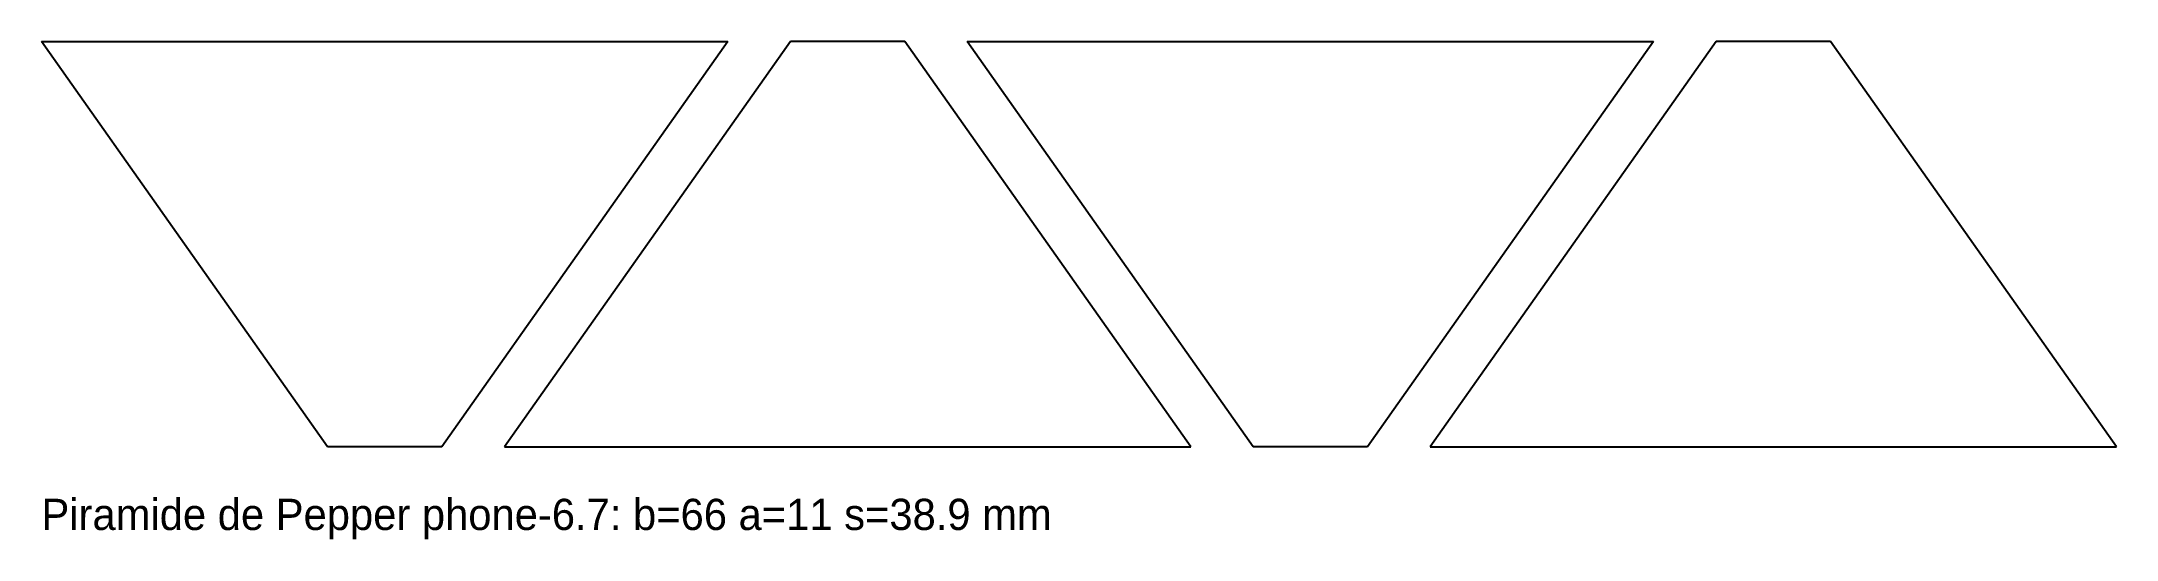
# Model space of a CAD drawing. Header units: millimetres. Extents: x 0 to 200, y -48 to 0.
import ezdxf

# ---------------------------------------------------------------- set-up
doc = ezdxf.new("R2010")
doc.units = ezdxf.units.MM

msp = doc.modelspace()

# ---------------------------------------------------------------- linework, layer by layer
at = {"layer": 'CORTE', "color": 1}
for p, q in [((0, 0), (66, 0)), ((27.5, -38.891), (0, 0)), ((66, 0), (38.5, -38.891)), ((72, 0), (44.5, -38.891)), ((83, 0), (72, 0)), ((110.5, -38.891), (83, 0)), ((89, 0), (155, 0)), ((116.5, -38.891), (89, 0)), ((155, 0), (127.5, -38.891)), ((161, 0), (133.5, -38.891)), ((172, 0), (161, 0)), ((199.5, -38.891), (172, 0)), ((38.5, -38.891), (27.5, -38.891)), ((44.5, -38.891), (110.5, -38.891)), ((127.5, -38.891), (116.5, -38.891)), ((133.5, -38.891), (199.5, -38.891))]:
    msp.add_line(p, q, dxfattribs=at)

# ---------------------------------------------------------------- texts
at = {"layer": 'NOTAS', "color": 8}
msp.add_text('Piramide de Pepper phone-6.7: b=66 a=11 s=38.9 mm', height=3, dxfattribs=at).set_placement((0, -46.891))

doc.saveas('drawing.dxf')
